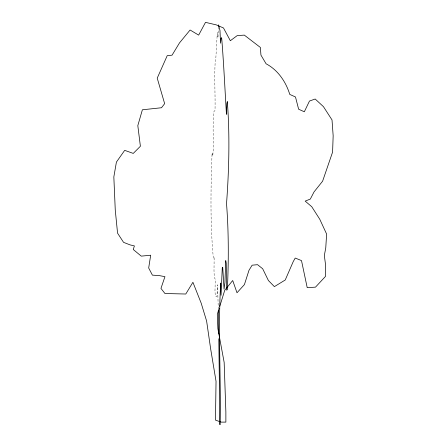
<?xml version="1.0" encoding="UTF-8"?>
<svg xmlns="http://www.w3.org/2000/svg" width="447" height="447" viewBox="0 0 447 447"><rect width="100%" height="100%" fill="white"/><g stroke="black" fill="none" stroke-linecap="round" stroke-linejoin="round"><path stroke-width="0.34" stroke-dasharray="2.23 1.68" d="M218.46 26.898L217.996 37.649L217.309 32.542L215.867 57.697L215.476 58.211C214.001 75.554 215.398 92.937 215.024 110.28L213.493 112.32L213.124 128.149L213.331 148.801L212.761 155.947L212.074 152.885C210.755 188.103 210.09 223.662 213.398 258.668L214.152 257.757L213.996 270.519L214.292 277.665L215.298 279.196L214.979 290.941L215.298 296.048L216.963 296.557L217.538 284.817L218.265 308.491"/><path stroke-width="0.67" d="M218.488 26.228L218.544 24.887L219.985 30.502L220.533 43.264L221.081 38.157L221.651 37.649C223.746 63.15 224.886 88.808 226.456 114.309L226.869 103.587L227.327 101.547C229.903 135.486 229.043 169.759 226.528 203.648C228.741 232.244 228.685 261.054 227.35 289.678L226.69 290.192L226.232 263.132L225.729 260.579L224.93 282.532L224.059 289.17L222.712 267.217L222.276 267.731L221.064 295.294L220.723 283.04C217.89 330.193 221.075 377.452 220.175 424.65L219.795 424.65L219.343 422.65L219.388 383.85L218.812 338.776M219.159 308.324L217.303 314.319L217.873 328.612L224.159 362.388L225.869 411.905L225.869 422.113L221.131 422.113L215.471 420.113L216.041 381.319L210.615 348.643L206.62 321.08L201.2 303.211L192.92 282.28L185.784 294.02L164.949 293.511L160.954 288.404L164.949 276.665L159.529 275.643L152.393 275.134L148.683 267.988L150.678 255.22L141.252 256.131L133.256 249.499L134.402 245.923L130.116 244.9L123.556 242.347L117.561 233.161L115.265 210.079L113.84 176.895L116.41 162.088L124.685 150.348L133.251 153.41L140.386 146.264L137.816 125.613L142.386 109.789L161.507 107.744L164.647 103.659L157.227 78.136L167.217 55.674L172.067 55.165L179.487 42.912L190.098 30.005L198.658 35.112L205.508 22.35L216.354 24.903L223.489 27.965L230.339 40.727L237.189 35.62L244.325 35.112L260.377 47.449L260.947 55.11L266.088 63.787C277.945 70.011 285.918 81.851 289.779 94.418L295.484 96.965L298.624 109.219L304.334 111.772L309.469 101.05L315.18 99.01L323.455 106.665L332.02 119.941L333.16 135.765L332.59 152.103L322.6 181.203L314.04 191.919L310.324 199.066L305.189 201.111L311.755 206.726L319.767 219.248L326.617 234.055L325.762 247.834L324.338 255.494L325.477 264.171L325.477 276.425L315.487 287.147L307.212 287.656L301.502 260.601L295.221 258.048L293.226 261.618L285.236 279.995L274.385 286.633L268.396 280.509L262.685 268.764L257.55 264.68L252.125 265.194L248.985 270.295L244.42 284.594L236.999 292.763L232.714 280.509L224.724 290.327L219.779 306.324M218.315 310.553L218.756 333.948"/></g></svg>
